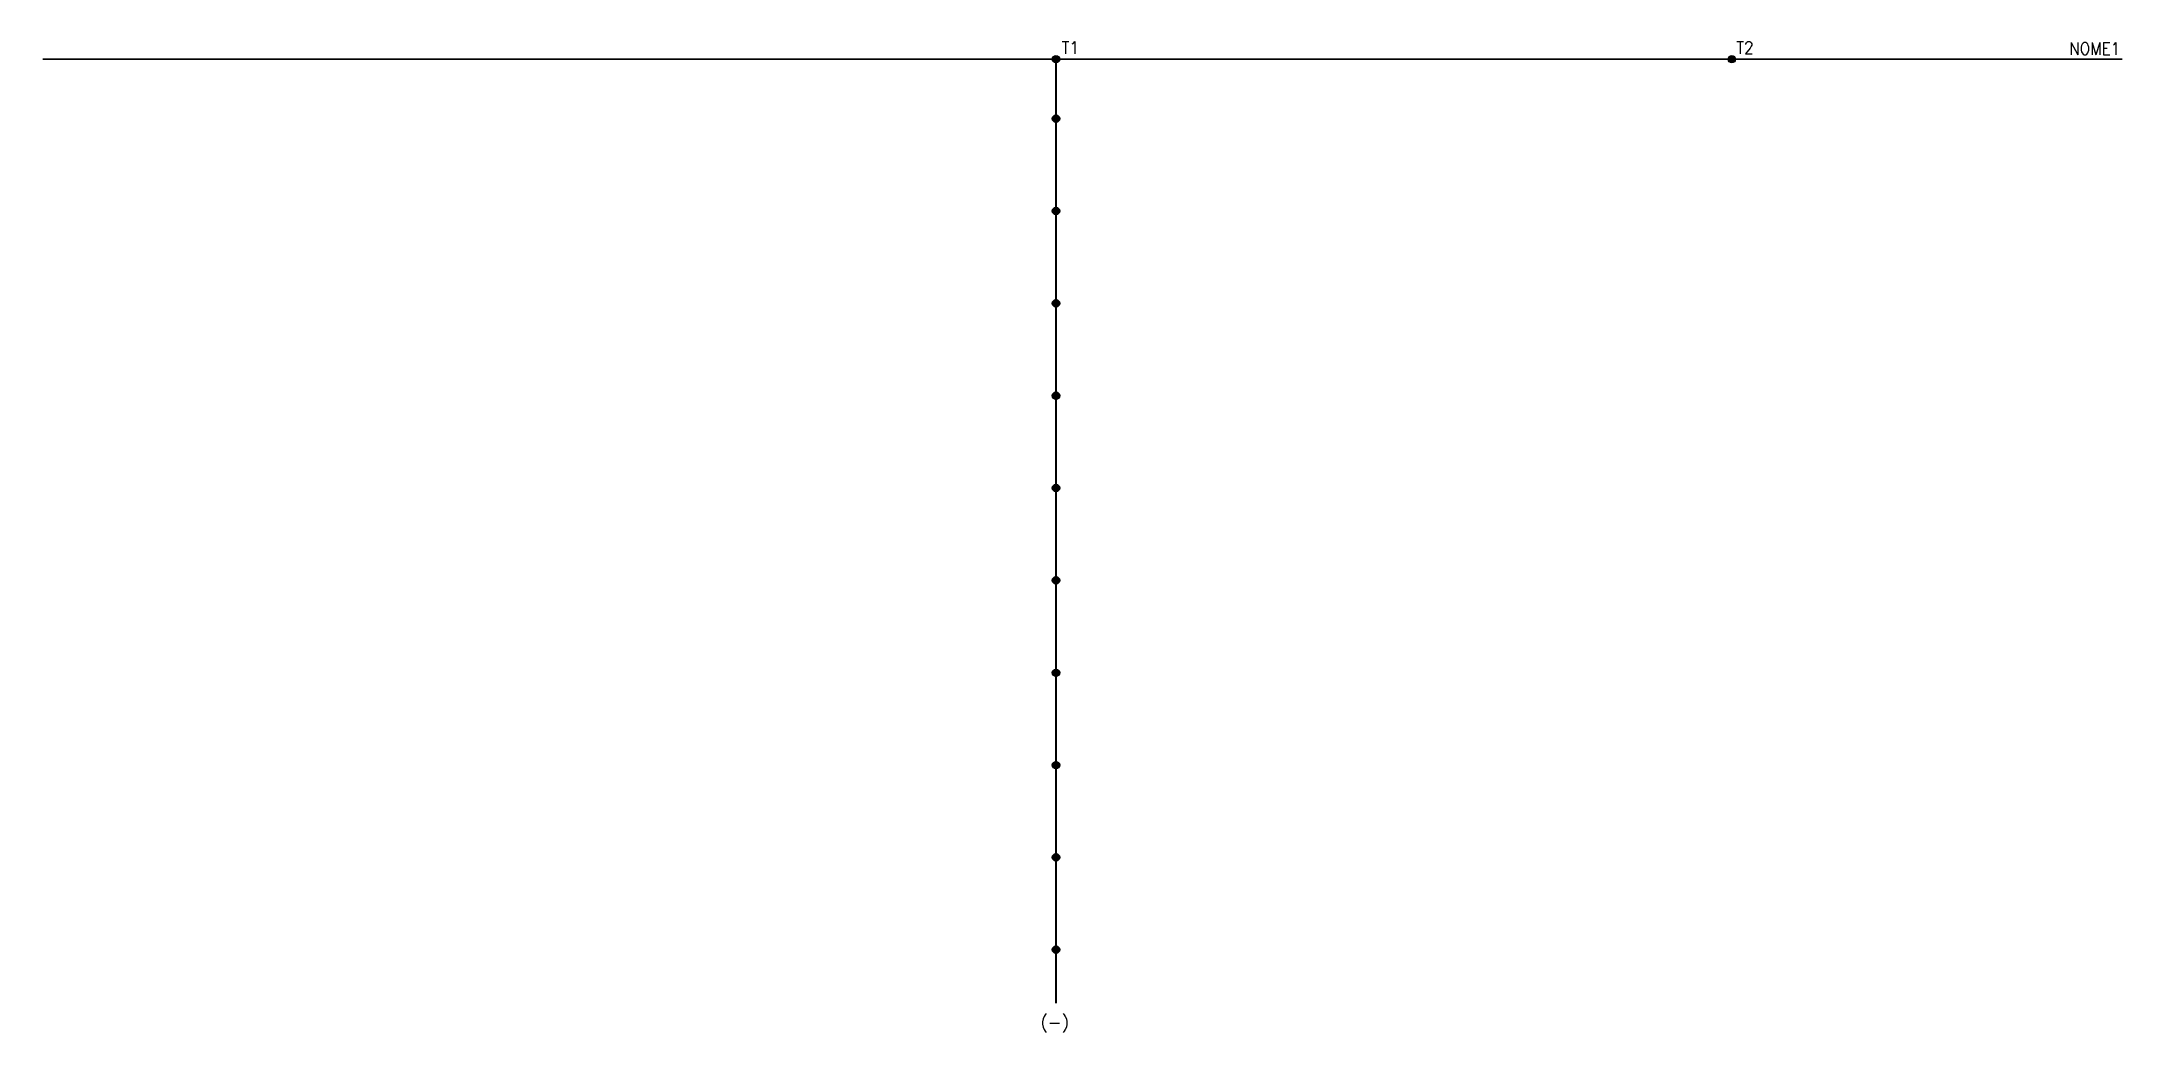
# Model space of a CAD drawing. Header units: millimetres. Extents: x 907 to 1245, y 952 to 1113.
import ezdxf
from ezdxf.enums import TextEntityAlignment as Align

# ---------------------------------------------------------------- set-up
doc = ezdxf.new("R2010")
doc.units = ezdxf.units.MM
doc.styles.add('ROMANS', font='romans.shx')

# ---------------------------------------------------------------- blocks, each defined once
blk = doc.blocks.new('CON1')
at = {"color": 5, "const_width": 1}
blk.add_lwpolyline([(-0.5, 0, 1), (0.5, 0, 1)], format="xyb", close=True, dxfattribs=at)

msp = doc.modelspace()

# ---------------------------------------------------------------- hatches: boundary and pattern name
h = msp.add_hatch(color=7)
h.paths.add_polyline_path([(1071.48, 1110.35), (1072.68, 1110.35, 1)])
h.paths.add_polyline_path([(1072.68, 1110.35), (1072.08, 1110.35), (1072.08, 1109.75, 0.414214)])
h.paths.add_polyline_path([(1072.08, 1110.35), (1071.48, 1110.35, 0.414214), (1072.08, 1109.75)])
h = msp.add_hatch(color=256)
h.paths.add_polyline_path([(1072.09, 1110.95), (1072.09, 1110.35), (1072.68, 1110.35, 0.405686)])
h.paths.add_polyline_path([(1072.09, 1110.95, 0.422793), (1071.48, 1110.35), (1072.09, 1110.35)])
h.paths.add_polyline_path([(1072.68, 1110.35), (1071.48, 1110.35, 1)])
for points in [[(1071.58, 1110.35, 1), (1072.58, 1110.35, 1)], [(1182.29, 1110.35, 1), (1181.29, 1110.35, 1)]]:
    msp.add_hatch(color=5).paths.add_polyline_path(points)
h = msp.add_hatch(color=256)
h.paths.add_polyline_path([(1181.81, 1110.95), (1181.81, 1110.35), (1182.39, 1110.35, 0.405686)])
h.paths.add_polyline_path([(1181.81, 1110.95, 0.422793), (1181.19, 1110.35), (1181.81, 1110.35)])
h.paths.add_polyline_path([(1182.39, 1110.35), (1181.19, 1110.35, 1)])
h = msp.add_hatch(color=7)
h.paths.add_polyline_path([(1071.48, 1100.7), (1072.68, 1100.7, 1)])
h.paths.add_polyline_path([(1072.68, 1100.7), (1072.08, 1100.7), (1072.08, 1100.1, 0.414214)])
h.paths.add_polyline_path([(1072.08, 1100.7), (1071.48, 1100.7, 0.414214), (1072.08, 1100.1)])
h = msp.add_hatch(color=7)
h.paths.add_polyline_path([(1071.48, 1085.7), (1072.68, 1085.7, 1)])
h.paths.add_polyline_path([(1072.68, 1085.7), (1072.08, 1085.7), (1072.08, 1085.1, 0.414214)])
h.paths.add_polyline_path([(1072.08, 1085.7), (1071.48, 1085.7, 0.414214), (1072.08, 1085.1)])
h = msp.add_hatch(color=7)
h.paths.add_polyline_path([(1071.48, 1070.69), (1072.68, 1070.69, 1)])
h.paths.add_polyline_path([(1072.68, 1070.69), (1072.08, 1070.69), (1072.08, 1070.09, 0.414214)])
h.paths.add_polyline_path([(1072.08, 1070.69), (1071.48, 1070.69, 0.414214), (1072.08, 1070.09)])
h = msp.add_hatch(color=7)
h.paths.add_polyline_path([(1071.48, 1055.69), (1072.68, 1055.69, 1)])
h.paths.add_polyline_path([(1072.68, 1055.69), (1072.08, 1055.69), (1072.08, 1055.09, 0.414214)])
h.paths.add_polyline_path([(1072.08, 1055.69), (1071.48, 1055.69, 0.414214), (1072.08, 1055.09)])
h = msp.add_hatch(color=7)
h.paths.add_polyline_path([(1071.48, 1040.7), (1072.68, 1040.7, 1)])
h.paths.add_polyline_path([(1072.68, 1040.7), (1072.08, 1040.7), (1072.08, 1040.1, 0.414214)])
h.paths.add_polyline_path([(1072.08, 1040.7), (1071.48, 1040.7, 0.414214), (1072.08, 1040.1)])
h = msp.add_hatch(color=7)
h.paths.add_polyline_path([(1071.48, 1025.7), (1072.68, 1025.7, 1)])
h.paths.add_polyline_path([(1072.68, 1025.7), (1072.08, 1025.7), (1072.08, 1025.1, 0.414214)])
h.paths.add_polyline_path([(1072.08, 1025.7), (1071.48, 1025.7, 0.414214), (1072.08, 1025.1)])
h = msp.add_hatch(color=7)
h.paths.add_polyline_path([(1071.48, 1010.69), (1072.68, 1010.69, 1)])
h.paths.add_polyline_path([(1072.68, 1010.69), (1072.08, 1010.69), (1072.08, 1010.09, 0.414214)])
h.paths.add_polyline_path([(1072.08, 1010.69), (1071.48, 1010.69, 0.414214), (1072.08, 1010.09)])
h = msp.add_hatch(color=7)
h.paths.add_polyline_path([(1071.48, 995.69), (1072.68, 995.69, 1)])
h.paths.add_polyline_path([(1072.68, 995.69), (1072.08, 995.69), (1072.08, 995.09, 0.414214)])
h.paths.add_polyline_path([(1072.08, 995.69), (1071.48, 995.69, 0.414214), (1072.08, 995.09)])
h = msp.add_hatch(color=7)
h.paths.add_polyline_path([(1071.48, 980.7), (1072.68, 980.7, 1)])
h.paths.add_polyline_path([(1072.68, 980.7), (1072.08, 980.7), (1072.08, 980.1, 0.414214)])
h.paths.add_polyline_path([(1072.08, 980.7), (1071.48, 980.7, 0.414214), (1072.08, 980.1)])
h = msp.add_hatch(color=7)
h.paths.add_polyline_path([(1071.48, 965.7), (1072.68, 965.7, 1)])
h.paths.add_polyline_path([(1072.68, 965.7), (1072.08, 965.7), (1072.08, 965.1, 0.414214)])
h.paths.add_polyline_path([(1072.08, 965.7), (1071.48, 965.7, 0.414214), (1072.08, 965.1)])

# ---------------------------------------------------------------- linework, layer by layer
at = {"color": 5, "const_width": 0.3}
for points in [[(1245.21, 1110.35), (907.55, 1110.35)], [(1072.08, 1110.35), (1072.08, 957.01)]]:
    msp.add_lwpolyline(points, dxfattribs=at)
at = {"color": 7}
for centre in [(1072.08, 1110.35), (1072.08, 1100.7), (1072.08, 1085.7), (1072.08, 1070.69), (1072.08, 1055.69), (1072.08, 1040.7), (1072.08, 1025.7), (1072.08, 1010.69), (1072.08, 995.69), (1072.08, 980.7), (1072.08, 965.7)]:
    msp.add_circle(centre, 0.6, dxfattribs=at)
for centre in [(1072.08, 1110.35), (1181.79, 1110.35)]:
    msp.add_circle(centre, 0.6)
at = {"color": 5}
for centre in [(1072.08, 1110.35), (1181.79, 1110.35)]:
    msp.add_circle(centre, 0.5, dxfattribs=at)

# ---------------------------------------------------------------- block references
at = {"color": 7, "xscale": 0.5, "yscale": 0.5, "zscale": 0.5}
for p in [(1072.08, 1100.7), (1072.08, 1085.7), (1072.08, 1070.69), (1072.08, 1055.69), (1072.08, 1040.7), (1072.08, 1025.7), (1072.08, 1010.69), (1072.08, 995.69), (1072.08, 980.7), (1072.08, 965.7)]:
    msp.add_blockref('CON1', p, dxfattribs=at)

# ---------------------------------------------------------------- texts
at = {"color": 7, "style": 'ROMANS'}
msp.add_text('(-)', height=2, dxfattribs=at).set_placement((1069.56, 952.93))
at = {"style": 'ROMANS', "width": 0.9, "flags": 1}
for tag, p in [('T1', (1074.42, 1111.21)), ('T2', (1183.94, 1111.21))]:
    msp.add_attdef(tag, text='', height=2, dxfattribs=at).set_placement(p, align=Align.CENTER)
at = {"style": 'ROMANS', "width": 0.9}
msp.add_attdef('NOME1', text='', height=2, dxfattribs=at).set_placement((1240.71, 1112.08), align=Align.MIDDLE_CENTER)

doc.saveas('drawing.dxf')
